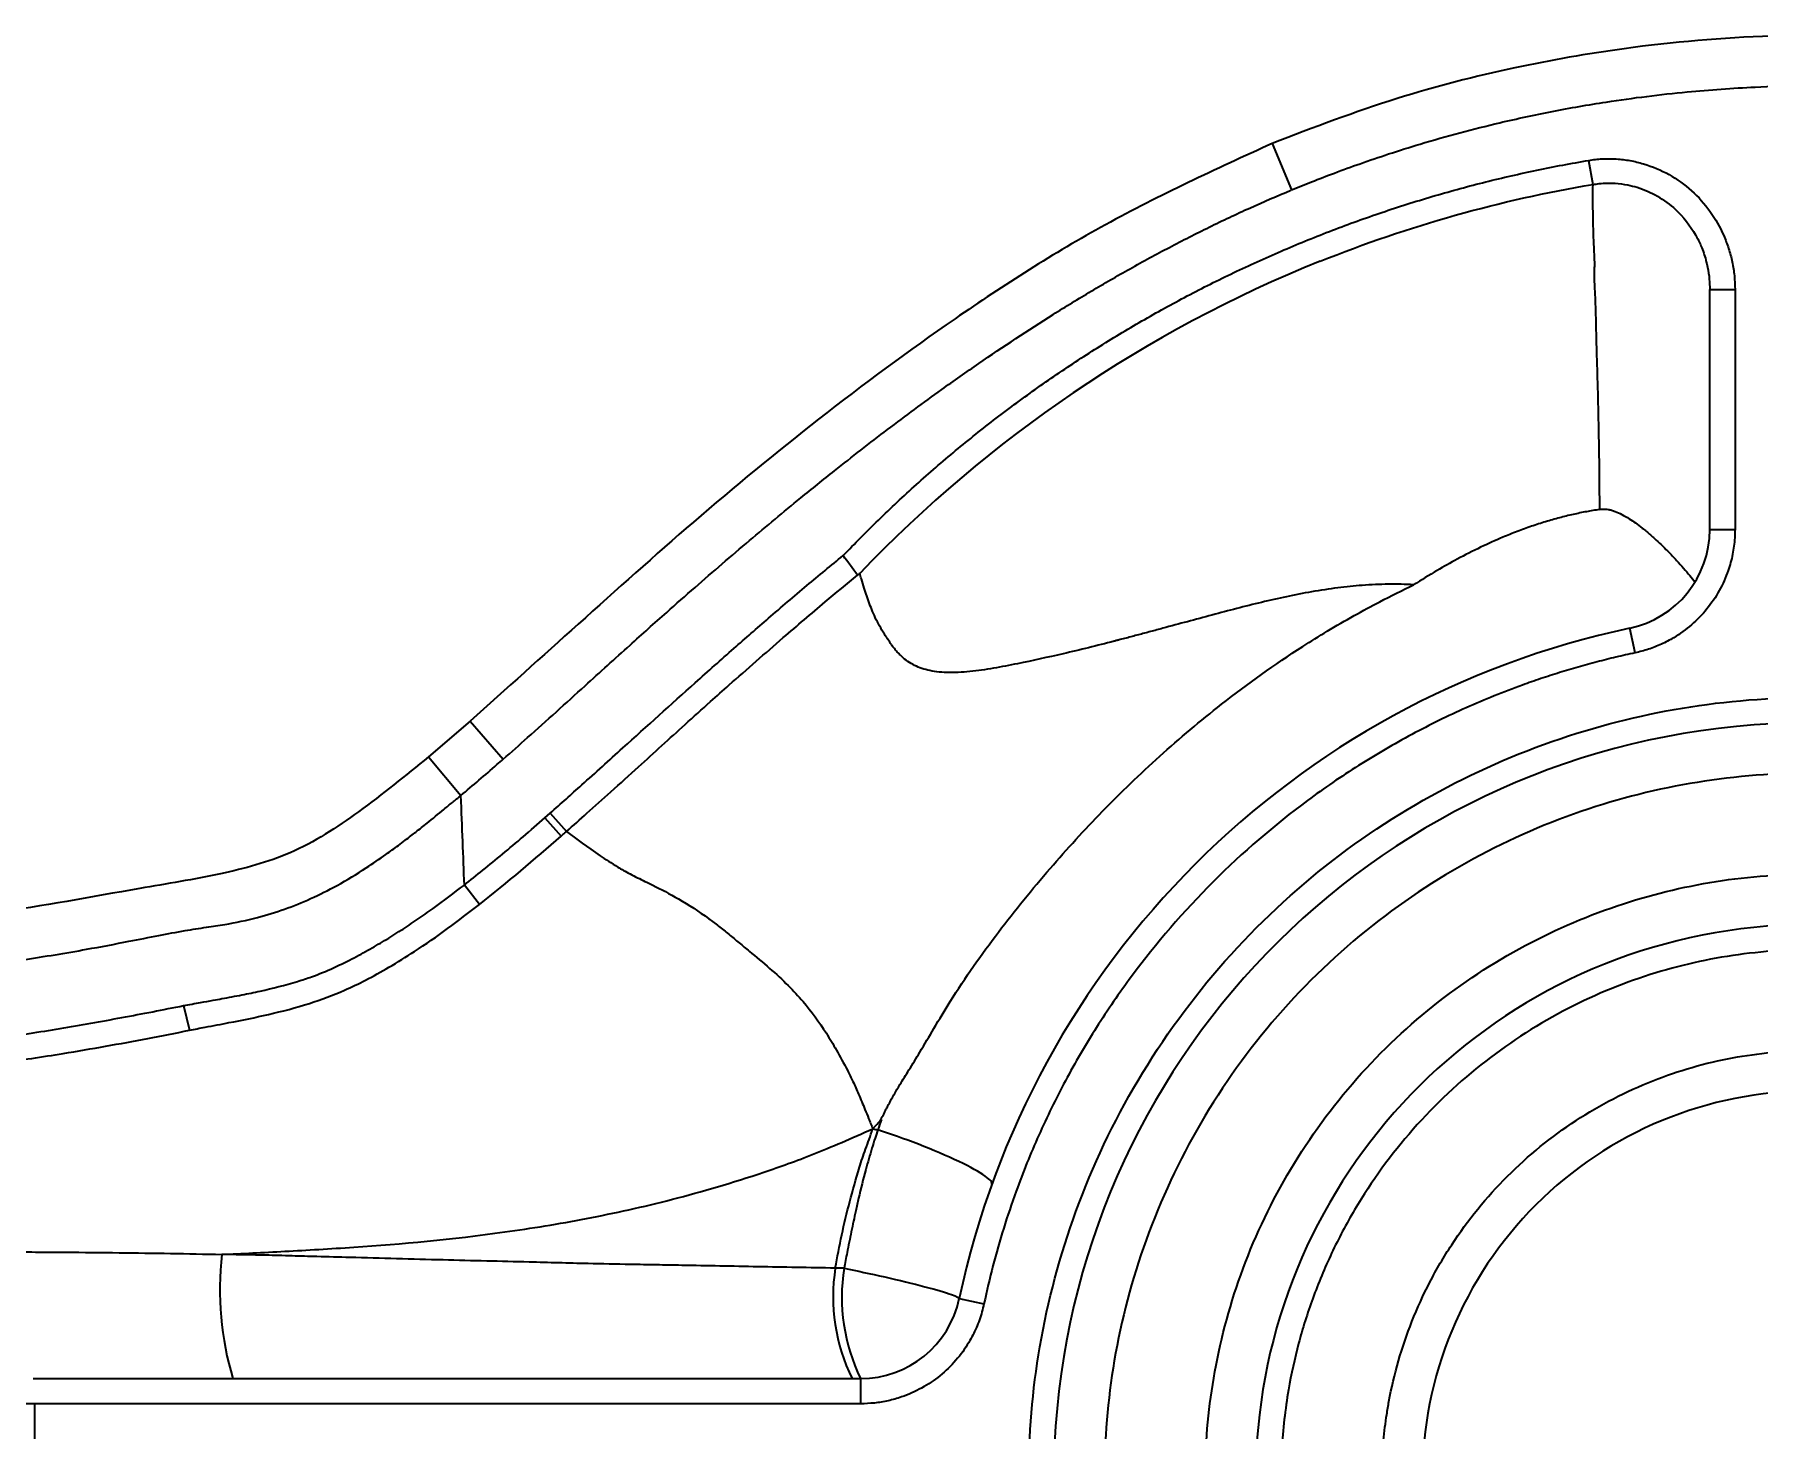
# Model space of a CAD drawing. Header units: millimetres. Extents: x 5 to 416, y 2 to 292.
# Drawn here: x 288.4 to 316.89, y 213.88 to 236.94 of the extents above; entities that cross this region are included whole.
import ezdxf

# ---------------------------------------------------------------- set-up
doc = ezdxf.new("R2010")
doc.units = ezdxf.units.MM

msp = doc.modelspace()

# ---------------------------------------------------------------- linework, layer by layer
at = {"color": 7, "linetype": 'Continuous', "lineweight": 35}
for p, q in [((308.83938, 235.13821), (309.1578, 234.36945)), ((314.06447, 234.857), (314.13137, 234.45915)), ((316.06521, 232.72445), (316.48188, 232.72445)), ((316.06521, 228.75993), (316.06521, 232.72445)), ((316.48188, 232.72445), (316.48188, 228.75993)), ((316.06521, 228.75993), (316.48188, 228.75993)), ((314.83144, 226.72207), (314.74486, 227.12965)), ((295.5918, 225.59229), (294.90639, 225.0033)), ((295.59173, 225.59237), (296.14067, 224.96795)), ((294.90624, 225.00347), (295.43945, 224.36571)), ((296.82813, 223.99685), (296.91719, 224.07568)), ((296.82813, 223.99685), (297.09386, 223.69357)), ((296.91708, 224.07581), (297.18462, 223.77227)), ((295.74722, 222.56776), (295.49746, 222.88751)), ((290.86163, 220.89538), (290.95713, 220.48811)), ((303.67064, 216.05542), (304.07821, 215.96884)), ((288.3768, 214.73508), (302.04035, 214.73508)), ((302.04035, 214.73508), (302.04035, 214.31841)), ((288.39905, 214.31841), (288.39905, 211.81638)), ((302.04035, 214.31841), (288.39905, 214.31841))]:
    msp.add_line(p, q, dxfattribs=at)
for centre, radius, start, end in [((317.73188, 213.06841), 21.69254, 111.9319, 136.383578), ((314.39854, 228.75993), 1.66667, 281.993001, 0), ((317.73188, 213.06841), 14.375, 101.993001, 168.006999), ((317.73188, 213.06841), 12.5, 13.976108, 346.023892), ((317.73188, 213.06841), 9.16667, 14.491906, 345.508094), ((296.48679, 216.1949), 5.02694, 173.249556, 196.881935), ((304.62952, 216.08376), 3.04279, 171.003939, 206.310793), ((304.82374, 216.08205), 3.09218, 171.163672, 205.823875), ((302.04035, 216.40174), 1.66667, 270, 348.006999)]:
    msp.add_arc(centre, radius, start, end, dxfattribs=at)
for points, knots in [([(308.83937, 190.99858), (309.71182, 190.67176), (311.34421, 190.06026), (313.7316, 189.53911), (315.80497, 189.2729), (317.55303, 189.19161), (319.02717, 189.2172), (320.34162, 189.31066), (321.60989, 189.46559), (323.31529, 189.76652), (325.43914, 190.32451), (327.91203, 191.28851), (330.26399, 192.5345), (332.46094, 194.0358), (334.47842, 195.76475), (336.29759, 197.69835), (337.89875, 199.81766), (339.25685, 202.10399), (340.34481, 204.53217), (341.14498, 207.0673), (341.65339, 209.67601), (341.878, 212.32479), (341.81435, 214.98331), (341.46503, 217.61834), (340.82828, 220.19759), (339.90218, 222.68671), (338.69299, 225.05298), (337.22366, 227.27013), (335.52203, 229.31513), (333.61017, 231.16172), (331.51389, 232.79249), (329.25011, 234.18188), (326.88105, 235.28944), (324.86387, 235.96486), (323.29557, 236.3559), (322.10561, 236.59111), (320.73575, 236.78976), (319.04161, 236.93022), (316.96423, 236.94161), (314.84778, 236.76103), (312.78314, 236.39586), (310.83099, 235.8998), (309.52275, 235.39955), (308.83937, 235.13823)], [0, 0, 0, 0, 0.02978939, 0.05573712, 0.0780032, 0.09665369, 0.11170322, 0.12517931, 0.13882231, 0.15258744, 0.18059684, 0.20896119, 0.23736841, 0.2656176, 0.29397425, 0.32226149, 0.35044561, 0.37883944, 0.40721156, 0.43543629, 0.46375692, 0.49212449, 0.52037215, 0.54872421, 0.5770516, 0.60524326, 0.63355662, 0.66193301, 0.690221, 0.71855692, 0.74686147, 0.77507894, 0.80341215, 0.83039737, 0.84303158, 0.85513871, 0.86921376, 0.88732341, 0.9095151, 0.93564509, 0.95519554, 0.97659584, 1, 1, 1, 1]), ([(309.1578, 234.36945), (309.26784, 234.41444), (309.50252, 234.51039), (309.87957, 234.65532), (310.30341, 234.80961), (310.77489, 234.96982), (311.53976, 235.21017), (312.43936, 235.45124), (313.468, 235.67306), (314.49968, 235.85291), (315.61856, 235.99258), (316.69361, 236.06902), (317.45315, 236.09432), (317.83812, 236.09629), (317.96962, 236.09696)], [0, 0, 0, 0, 0.0394614, 0.08416537, 0.13408154, 0.18918369, 0.24945201, 0.40021465, 0.49812837, 0.59869329, 0.74777272, 0.87220546, 0.95634824, 1, 1, 1, 1]), ([(308.83947, 235.138), (307.90943, 234.7111), (306.09155, 233.87667), (303.61752, 232.29123), (301.36479, 230.62774), (299.30347, 228.92493), (297.41269, 227.22951), (296.18683, 226.12742), (295.59171, 225.59239)], [0, 0, 0, 0, 0.186848642, 0.365220911, 0.535791946, 0.69866407, 0.853711618, 1, 1, 1, 1]), ([(309.47927, 233.56443), (309.61414, 233.61786), (309.88364, 233.72461), (310.29147, 233.87458), (310.70138, 234.0169), (311.11368, 234.15084), (311.52827, 234.27659), (311.94519, 234.39412), (312.36443, 234.50342), (312.78598, 234.60454), (313.20987, 234.69728), (313.63597, 234.7824), (313.92156, 234.83212), (314.06447, 234.857)], [0, 0, 0, 0, 0.09117285, 0.18218761, 0.27307923, 0.36388279, 0.45463348, 0.54536652, 0.63611721, 0.72692077, 0.81781239, 0.90882715, 1, 1, 1, 1]), ([(314.06447, 234.857), (314.10191, 234.86291), (314.17689, 234.87474), (314.29077, 234.88383), (314.40567, 234.88656), (314.55842, 234.88102), (314.74865, 234.85774), (315.04589, 234.7866), (315.40101, 234.63712), (315.77538, 234.36914), (316.08244, 234.0246), (316.27088, 233.6894), (316.38, 233.40242), (316.43855, 233.18023), (316.47577, 232.95348), (316.47985, 232.80059), (316.48188, 232.72445)], [0, 0, 0, 0, 0.03102398, 0.06213677, 0.09345157, 0.12507939, 0.18722641, 0.24999275, 0.37491616, 0.49995583, 0.62387746, 0.74982507, 0.81238418, 0.87489801, 0.93769101, 1, 1, 1, 1]), ([(314.13128, 234.45968), (314.13069, 234.38409), (314.12957, 234.23999), (314.13074, 234.01972), (314.13505, 233.79373), (314.1413, 233.54426), (314.15572, 233.3082), (314.16061, 233.14352), (314.15812, 233.09244), (314.15414, 233.03698), (314.15368, 232.95873), (314.15803, 232.83754), (314.16684, 232.68379), (314.17624, 232.44286), (314.18308, 232.15248), (314.1911, 231.79291), (314.20315, 231.40731), (314.21637, 230.94962), (314.22853, 230.41699), (314.23764, 229.79101), (314.24085, 229.33408), (314.24255, 229.09116)], [0, 0, 0, 0, 0.09375702, 0.17874303, 0.25467727, 0.33425472, 0.42300336, 0.44409366, 0.45078683, 0.45642741, 0.47902334, 0.49836213, 0.52689453, 0.56099256, 0.6158547, 0.65605101, 0.70960993, 0.76668927, 0.83374345, 0.9116091, 1, 1, 1, 1]), ([(314.13137, 234.45915), (314.16781, 234.46473), (314.24494, 234.47655), (314.36843, 234.48374), (314.52619, 234.48085), (314.69407, 234.45875), (314.93329, 234.39825), (315.20948, 234.27729), (315.55254, 234.02286), (315.78371, 233.72693), (315.91175, 233.46908), (315.98011, 233.29059), (316.02956, 233.10732), (316.06034, 232.9047), (316.06367, 232.78139), (316.06521, 232.72445)], [0, 0, 0, 0, 0.037380314, 0.07912144, 0.125278047, 0.197287666, 0.250256552, 0.375300661, 0.500208193, 0.680667629, 0.749743314, 0.792225219, 0.874726711, 0.942154239, 1, 1, 1, 1]), ([(301.60998, 229.73004), (301.75538, 229.84473), (302.04615, 230.07408), (302.48716, 230.41188), (302.93175, 230.74491), (303.43212, 231.11015), (304.18836, 231.64296), (305.01147, 232.18682), (305.85013, 232.70036), (306.48963, 233.07051), (307.13865, 233.4238), (307.7978, 233.75848), (308.46659, 234.07537), (308.92075, 234.26867), (309.14801, 234.36539)], [0, 0, 0, 0, 0.0625784, 0.1251445, 0.18771638, 0.25028726, 0.3344783, 0.50030925, 0.58354707, 0.66676167, 0.74997523, 0.8332209, 0.91654348, 1, 1, 1, 1]), ([(302.33532, 228.91576), (302.43863, 229.01502), (302.64509, 229.21338), (302.96181, 229.50309), (303.28333, 229.78672), (303.61016, 230.06372), (303.94219, 230.33423), (304.27943, 230.59824), (304.62188, 230.85573), (304.96954, 231.10671), (305.32241, 231.35118), (305.79937, 231.66815), (306.40643, 232.04671), (307.15115, 232.47206), (307.91156, 232.86722), (308.68654, 233.23495), (309.21482, 233.45452), (309.47927, 233.56443)], [0, 0, 0, 0, 0.050109666, 0.10014493, 0.150124586, 0.20006749, 0.249992539, 0.299918653, 0.349864747, 0.399849715, 0.449892408, 0.500011612, 0.600151983, 0.700069856, 0.799916288, 0.899842663, 1, 1, 1, 1]), ([(296.14067, 224.96795), (296.27415, 225.08593), (296.72706, 225.48627), (297.42249, 226.11617), (298.18604, 226.8087), (298.79126, 227.35074), (299.44806, 227.92905), (300.18334, 228.56224), (300.95203, 229.20327), (301.42383, 229.58101), (301.60998, 229.73004)], [0, 0, 0, 0, 0.07367964, 0.25001868, 0.38807596, 0.50004097, 0.58605286, 0.75002826, 0.90137121, 1, 1, 1, 1]), ([(314.24261, 229.09093), (314.17077, 229.07941), (314.02502, 229.05606), (313.80509, 229.00979), (313.58061, 228.95452), (313.35193, 228.88918), (313.11926, 228.81373), (312.88285, 228.72787), (312.60129, 228.6145), (312.26932, 228.46445), (311.90806, 228.28019), (311.53893, 228.07336), (311.30242, 227.92616), (311.17412, 227.84631)], [0, 0, 0, 0, 0.06538871, 0.13266386, 0.20187429, 0.27306946, 0.34630034, 0.42162017, 0.49908529, 0.61912521, 0.74915649, 0.86392428, 1, 1, 1, 1]), ([(314.24255, 229.09116), (314.25757, 229.09376), (314.28857, 229.09915), (314.33762, 229.0987), (314.38984, 229.09232), (314.44542, 229.0792), (314.52038, 229.05409), (314.619, 229.0081), (314.73042, 228.94287), (314.84369, 228.86589), (314.93701, 228.79514), (315.0414, 228.7088), (315.18357, 228.58499), (315.35226, 228.42431), (315.51059, 228.25793), (315.63256, 228.12224), (315.73458, 228.00201), (315.79246, 227.92709), (315.82059, 227.89069)], [0, 0, 0, 0, 0.02154165, 0.04447181, 0.06922752, 0.09616413, 0.12556347, 0.18163051, 0.25067435, 0.30868286, 0.37559728, 0.41634472, 0.50050923, 0.64301338, 0.74978995, 0.83776957, 0.92117642, 1, 1, 1, 1]), ([(316.48188, 228.75993), (316.48102, 228.71389), (316.4793, 228.62209), (316.46528, 228.48522), (316.44286, 228.34981), (316.41121, 228.21588), (316.34863, 228.01183), (316.23114, 227.74573), (316.02573, 227.44229), (315.7715, 227.17819), (315.51089, 226.98995), (315.26787, 226.86208), (315.05435, 226.77671), (314.90591, 226.74033), (314.83144, 226.72207)], [0, 0, 0, 0, 0.048729019, 0.097150143, 0.145476293, 0.193921642, 0.242698794, 0.371291517, 0.500037944, 0.628630703, 0.757377168, 0.838383315, 0.918926898, 1, 1, 1, 1]), ([(296.91719, 224.07568), (297.09086, 224.23069), (297.49134, 224.58815), (298.28845, 225.30744), (299.12311, 226.06252), (299.92546, 226.77594), (300.53899, 227.31179), (301.13884, 227.82442), (301.55377, 228.16509), (301.75399, 228.32949)], [0, 0, 0, 0, 0.108404794, 0.249993504, 0.500004441, 0.632558171, 0.74998685, 0.879355517, 1, 1, 1, 1]), ([(297.18462, 223.77227), (297.29732, 223.87203), (297.54323, 224.08975), (297.93992, 224.44675), (298.47978, 224.93653), (299.02633, 225.43382), (299.52489, 225.88399), (300.06426, 226.36336), (300.69348, 226.91519), (301.40088, 227.51794), (301.8123, 227.85786), (301.98995, 228.00464)], [0, 0, 0, 0, 0.07050502, 0.15385475, 0.25000069, 0.41197036, 0.50000729, 0.56466445, 0.75000117, 0.89205222, 1, 1, 1, 1]), ([(311.1742, 227.84661), (311.10587, 227.84994), (310.96771, 227.85667), (310.75743, 227.85753), (310.54218, 227.85173), (310.26375, 227.83498), (309.9109, 227.79833), (309.35494, 227.71285), (308.65984, 227.56208), (307.84323, 227.34796), (307.23474, 227.18269), (306.83053, 227.07389), (306.62875, 227.01995), (306.46087, 226.97555), (306.34348, 226.94486), (306.27644, 226.92744), (305.9619, 226.84601), (305.41103, 226.70934), (304.74798, 226.56527), (304.2353, 226.4654), (303.84104, 226.40653), (303.47014, 226.38912), (303.14406, 226.42504), (302.88091, 226.5289), (302.74259, 226.63473), (302.66407, 226.71828), (302.63433, 226.74948), (302.60919, 226.7825), (302.58741, 226.80834), (302.55355, 226.85521), (302.50948, 226.91782), (302.46131, 226.99319), (302.41424, 227.06472), (302.35909, 227.15785), (302.27485, 227.31677), (302.18403, 227.53593), (302.1113, 227.75895), (302.06096, 227.92311), (302.03615, 228.00311), (302.02704, 228.03251)], [0, 0, 0, 0, 0.0153128, 0.0309639, 0.04697223, 0.06335534, 0.09311134, 0.12584946, 0.18824413, 0.25074502, 0.31330714, 0.32894975, 0.34459, 0.360227, 0.36804409, 0.37195224, 0.37586014, 0.44142984, 0.50083514, 0.53239519, 0.5639785, 0.59644365, 0.62599295, 0.65406988, 0.68755275, 0.69326777, 0.70322769, 0.70656053, 0.71223533, 0.71900137, 0.73418044, 0.75045426, 0.7660349, 0.78160749, 0.81274723, 0.87508954, 0.93754637, 0.97704606, 1, 1, 1, 1]), ([(302.38426, 219.01507), (302.38383, 219.01803), (302.3829, 219.02435), (302.38611, 219.0347), (302.39496, 219.04993), (302.40623, 219.06616), (302.42149, 219.09271), (302.43699, 219.12923), (302.46235, 219.18029), (302.5132, 219.28075), (302.58825, 219.41929), (302.70605, 219.61689), (302.85108, 219.85), (303.0399, 220.1589), (303.2645, 220.53813), (303.66844, 221.21732), (304.29856, 222.10905), (305.14675, 223.15111), (306.03396, 224.12213), (306.97697, 225.03072), (308.0711, 225.95213), (309.01066, 226.62329), (309.75779, 227.08853), (310.18146, 227.33488), (310.65604, 227.59306), (310.98658, 227.7548), (311.1742, 227.84661)], [0, 0, 0, 0, 0.00071468, 0.00152518, 0.00249894, 0.00487028, 0.00616523, 0.00970816, 0.0142358, 0.01962661, 0.03629305, 0.05141999, 0.07392514, 0.10116024, 0.13714933, 0.17858864, 0.28922896, 0.39644157, 0.49789144, 0.60119456, 0.70622868, 0.83553866, 0.87290985, 0.91346018, 0.95087749, 1, 1, 1, 1]), ([(314.83144, 226.72207), (314.72626, 226.699), (314.51599, 226.65287), (314.20283, 226.57448), (313.89159, 226.48942), (313.58241, 226.39703), (313.27525, 226.29749), (312.75772, 226.11643), (312.03957, 225.82648), (311.13531, 225.38342), (310.25885, 224.8726), (309.12993, 224.09855), (307.82574, 222.97455), (306.70183, 221.67047), (305.92776, 220.54156), (305.41699, 219.66524), (304.97391, 218.76083), (304.64348, 217.94296), (304.4001, 217.21924), (304.22079, 216.59868), (304.12576, 216.17887), (304.07821, 215.96884)], [0, 0, 0, 0, 0.02009421, 0.04016841, 0.06023337, 0.08029983, 0.10037855, 0.12048027, 0.18260817, 0.24476352, 0.30823471, 0.37173395, 0.50000399, 0.62827402, 0.69174521, 0.75524445, 0.81737235, 0.8795277, 0.91969348, 0.9598222, 1, 1, 1, 1]), ([(330.26616, 209.94881), (330.24007, 209.84701), (330.18792, 209.64356), (330.10035, 209.34106), (330.00604, 209.04089), (329.9043, 208.74324), (329.79532, 208.44804), (329.67905, 208.15531), (329.44569, 207.607), (329.05651, 206.81974), (328.44436, 205.81969), (327.73578, 204.86799), (326.65645, 203.66962), (325.09481, 202.362), (322.96608, 201.17708), (320.69347, 200.42201), (318.40055, 200.1029), (316.15276, 200.18534), (313.9516, 200.64821), (311.80363, 201.51168), (309.78068, 202.79319), (308.00106, 204.4575), (306.56562, 206.42639), (305.53975, 208.59022), (304.94403, 210.82729), (304.75239, 213.06841), (304.94403, 215.30953), (305.53975, 217.5466), (306.56562, 219.71043), (308.00106, 221.67932), (309.78068, 223.34363), (311.80363, 224.62513), (313.9516, 225.4886), (316.15276, 225.95147), (318.40055, 226.03392), (320.69347, 225.71481), (322.96608, 224.95973), (325.09481, 223.77482), (326.65634, 222.46729), (327.73568, 221.26894), (328.44419, 220.31737), (329.05647, 219.3172), (329.48047, 218.45933), (329.76936, 217.76352), (329.95826, 217.24603), (330.12649, 216.72128), (330.21958, 216.36588), (330.26616, 216.18801)], [0, 0, 0, 0, 0.00421646, 0.008426891, 0.012633794, 0.016839678, 0.021047051, 0.025258422, 0.029476289, 0.044955793, 0.060441179, 0.07646321, 0.092491094, 0.125075916, 0.157660737, 0.189676013, 0.220609673, 0.250050857, 0.27949204, 0.310425701, 0.342440976, 0.375025798, 0.40761062, 0.439625895, 0.470559556, 0.500000739, 0.529441923, 0.560375584, 0.592390859, 0.624975681, 0.657560503, 0.689575778, 0.720509438, 0.749950622, 0.779391806, 0.810325466, 0.842340741, 0.874925563, 0.907510385, 0.923532416, 0.939560299, 0.955039803, 0.970525189, 0.977899538, 0.985261157, 0.992623495, 1, 1, 1, 1]), ([(294.90621, 225.00351), (294.52651, 224.69578), (293.80611, 224.11191), (292.68433, 223.37307), (291.42196, 223.04307), (289.78086, 222.77651), (287.80847, 222.39931), (285.4325, 222.18337), (283.85948, 222.1044), (283.00753, 222.09315), (282.98904, 222.09291)], [0, 0, 0, 0, 0.1158724, 0.21984619, 0.31440437, 0.42155841, 0.61445609, 0.78790029, 0.99539803, 1, 1, 1, 1]), ([(328.94119, 216.30297), (328.91455, 216.39296), (328.8613, 216.57282), (328.77327, 216.83993), (328.67936, 217.10477), (328.57897, 217.36716), (328.47228, 217.62716), (328.35923, 217.88475), (328.13388, 218.36639), (327.76267, 219.05627), (327.18737, 219.92925), (326.52873, 220.75679), (325.53453, 221.79414), (324.11035, 222.91789), (322.18695, 223.92286), (320.1462, 224.54717), (318.09538, 224.78771), (316.09074, 224.67509), (314.13347, 224.22752), (312.22973, 223.4278), (310.44209, 222.26225), (308.87263, 220.76312), (307.608, 218.99924), (306.70419, 217.06602), (306.17889, 215.06907), (306.00974, 213.06841), (306.17889, 211.06775), (306.70419, 209.0708), (307.608, 207.13758), (308.87263, 205.3737), (310.44209, 203.87457), (312.22973, 202.70901), (314.13347, 201.9093), (316.09074, 201.46172), (318.09538, 201.34911), (320.1462, 201.58964), (322.18695, 202.21396), (324.11035, 203.21893), (325.53441, 204.34259), (326.52864, 205.37992), (327.18719, 206.20733), (327.76262, 207.08042), (328.16709, 207.83224), (328.4467, 208.44377), (328.63185, 208.8996), (328.79898, 209.3625), (328.89376, 209.67663), (328.94119, 209.83384)], [0, 0, 0, 0, 0.00422272, 0.00843957, 0.012653, 0.01686547, 0.02107943, 0.02529734, 0.02952165, 0.04500509, 0.06049517, 0.07650663, 0.09252468, 0.12507407, 0.15762347, 0.18961928, 0.22056234, 0.25004962, 0.2795369, 0.31047997, 0.34247578, 0.37502517, 0.40757457, 0.43957038, 0.47051344, 0.50000072, 0.529488, 0.56043107, 0.59242688, 0.62497627, 0.65752567, 0.68952148, 0.72046454, 0.74995182, 0.7794391, 0.81038216, 0.84237798, 0.87492737, 0.90747676, 0.92348822, 0.93950627, 0.95498971, 0.97047979, 0.97786521, 0.98523827, 0.99261215, 1, 1, 1, 1]), ([(271.56453, 222.06031), (271.62306, 222.0346), (271.74325, 221.98181), (271.93602, 221.90925), (272.14399, 221.83881), (272.36813, 221.7715), (272.60868, 221.70764), (272.86598, 221.64771), (273.24848, 221.5699), (273.76222, 221.48807), (274.31648, 221.4242), (274.79394, 221.38322), (275.22195, 221.35682), (275.65002, 221.33635), (276.2889, 221.31095), (277.10858, 221.2881), (277.99818, 221.2697), (278.74359, 221.25797), (279.56487, 221.24741), (281.00885, 221.23898), (283.06955, 221.25812), (285.1615, 221.33548), (286.88121, 221.47787), (288.12006, 221.6334), (289.14664, 221.80186), (289.89079, 221.94445), (290.43234, 222.05163), (290.85829, 222.1308), (291.22185, 222.18859), (291.62353, 222.24676), (292.20876, 222.36777), (292.82987, 222.59118), (293.42109, 222.88513), (293.83245, 223.13642), (294.16585, 223.36445), (294.37853, 223.51892), (294.51494, 223.62326), (294.61, 223.69742), (294.73208, 223.78985), (294.91558, 223.93298), (295.11391, 224.10065), (295.30037, 224.25201), (295.39336, 224.32804), (295.43945, 224.36571)], [0, 0, 0, 0, 0.00919413, 0.0188778, 0.02906545, 0.03977236, 0.05101297, 0.06280041, 0.07514565, 0.1026882, 0.13052356, 0.14659107, 0.16347833, 0.18461853, 0.20044847, 0.24355979, 0.28686805, 0.31099606, 0.33608344, 0.38860113, 0.48927265, 0.58874458, 0.64172472, 0.69436001, 0.73533125, 0.76299495, 0.78252864, 0.79958656, 0.81344719, 0.82540067, 0.84684756, 0.88291677, 0.90181187, 0.92363669, 0.93895115, 0.9488187, 0.95422651, 0.95893876, 0.96285028, 0.97204806, 0.98602027, 0.99307206, 1, 1, 1, 1]), ([(295.49746, 222.88751), (295.59977, 222.96838), (295.81168, 223.13588), (296.13507, 223.40257), (296.47676, 223.691), (296.70865, 223.89285), (296.82813, 223.99685)], [0, 0, 0, 0, 0.225791617, 0.467689162, 0.725744414, 1, 1, 1, 1]), ([(297.09386, 223.69357), (297.11504, 223.71229), (297.14506, 223.7388), (297.17579, 223.76447), (297.18483, 223.77203)], [0, 0, 0, 0, 0.70578795, 1, 1, 1, 1]), ([(297.18447, 223.77244), (297.3542, 223.64509), (297.59035, 223.46789), (297.97505, 223.21615), (298.19421, 223.0906), (298.3896, 222.99171), (298.64649, 222.86815), (299.05338, 222.65691), (299.42688, 222.41507), (299.70051, 222.20721), (299.86726, 222.07296), (300.03621, 221.9333), (300.25879, 221.74791), (300.5314, 221.52277), (300.8307, 221.24956), (301.15132, 220.90478), (301.4174, 220.54479), (301.6513, 220.14956), (301.79671, 219.88061), (301.91904, 219.63622), (302.01387, 219.42039), (302.09851, 219.21587), (302.16451, 219.05374), (302.20777, 218.94723), (302.23074, 218.89066), (302.24257, 218.86153)], [0, 0, 0, 0, 0.20831223, 0.28983995, 0.33577248, 0.35949, 0.40197548, 0.46522267, 0.53741139, 0.56145232, 0.58690091, 0.61294883, 0.63878065, 0.68906057, 0.73571188, 0.77386936, 0.83902677, 0.86993713, 0.90543758, 0.92453393, 0.94514209, 0.96953749, 0.98386838, 0.99169139, 1, 1, 1, 1]), ([(327.30607, 210.1814), (327.27836, 210.09211), (327.22298, 209.91366), (327.1305, 209.6492), (327.03124, 209.38744), (326.92452, 209.1286), (326.81052, 208.87262), (326.60275, 208.43917), (326.27285, 207.8421), (325.7738, 207.10231), (325.20436, 206.40191), (324.34717, 205.52523), (323.12303, 204.57782), (321.47459, 203.73434), (319.72895, 203.215), (317.9769, 203.02184), (316.26587, 203.12874), (314.59684, 203.52036), (312.97515, 204.21113), (311.45379, 205.21226), (310.11898, 206.49599), (309.04376, 208.00382), (308.27533, 209.65497), (307.82858, 211.36009), (307.68468, 213.06841), (307.82858, 214.77672), (308.27533, 216.48184), (309.04376, 218.133), (310.11898, 219.64083), (311.45379, 220.92456), (312.97515, 221.92569), (314.59684, 222.61646), (316.26587, 223.00807), (317.9769, 223.11498), (319.72895, 222.92182), (321.47459, 222.40248), (323.12303, 221.559), (324.34705, 220.61168), (325.20425, 219.73502), (325.77364, 219.03475), (326.27273, 218.29482), (326.64799, 217.61609), (326.92767, 217.01002), (327.13566, 216.48933), (327.24923, 216.13349), (327.30607, 215.95542)], [0, 0, 0, 0, 0.00492805, 0.00984879, 0.01476607, 0.01968379, 0.02460579, 0.02953596, 0.04502023, 0.06051229, 0.07651994, 0.09253533, 0.12507347, 0.15761161, 0.18960126, 0.22054737, 0.25004946, 0.27955154, 0.31049766, 0.34248731, 0.37502545, 0.40756359, 0.43955323, 0.47049935, 0.50000143, 0.52950352, 0.56044963, 0.59243928, 0.62497742, 0.65751556, 0.68950521, 0.72045132, 0.74995341, 0.77945549, 0.81040161, 0.84239126, 0.8749294, 0.90746754, 0.92347518, 0.93949057, 0.95497484, 0.9704669, 0.98031474, 0.99014877, 1, 1, 1, 1]), ([(290.86163, 220.89538), (290.95525, 220.91299), (291.11772, 220.94354), (291.32905, 220.98092), (291.55586, 221.02221), (291.81514, 221.06973), (292.23327, 221.15606), (292.61867, 221.25338), (293.02195, 221.38526), (293.30871, 221.50356), (293.61691, 221.65322), (293.89827, 221.80342), (294.18135, 221.96801), (294.45314, 222.13791), (294.72042, 222.31594), (295.07149, 222.56203), (295.32708, 222.75732), (295.49746, 222.88751)], [0, 0, 0, 0, 0.05582476, 0.0968802, 0.12574615, 0.19089638, 0.25128553, 0.37581588, 0.42339325, 0.49966796, 0.55723788, 0.62399076, 0.68639677, 0.74896325, 0.81166156, 0.87444506, 1, 1, 1, 1]), ([(290.95713, 220.48811), (291.04438, 220.50534), (291.26205, 220.54833), (291.6984, 220.63013), (292.27513, 220.74653), (292.91704, 220.91291), (293.45048, 221.11246), (293.88409, 221.3226), (294.26999, 221.53383), (294.72406, 221.81572), (295.22358, 222.16206), (295.57335, 222.43305), (295.74722, 222.56776)], [0, 0, 0, 0, 0.0504099, 0.12575976, 0.25152598, 0.38357718, 0.50070369, 0.5731349, 0.656152, 0.74958815, 0.87552476, 1, 1, 1, 1]), ([(326.20348, 215.25804), (326.1821, 215.33804), (326.13938, 215.49793), (326.06676, 215.73523), (325.98797, 215.97034), (325.90239, 216.2031), (325.81018, 216.43356), (325.64074, 216.82454), (325.3681, 217.36458), (324.94925, 218.03653), (324.46574, 218.67542), (323.73093, 219.47901), (322.67039, 220.35435), (321.22809, 221.14508), (319.69064, 221.64599), (318.14099, 221.85339), (316.62291, 221.79051), (315.1374, 221.4715), (313.68895, 220.88291), (312.32578, 220.0132), (311.12724, 218.88671), (310.31957, 217.77394), (309.80922, 216.81205), (309.50099, 216.07263), (309.2636, 215.31711), (309.11698, 214.64522), (309.03372, 214.05951), (308.98996, 213.56478), (308.98457, 213.23397), (308.98188, 213.06841)], [0, 0, 0, 0, 0.009837945, 0.019661006, 0.02947709, 0.039294124, 0.04912003, 0.058962712, 0.08991495, 0.120884632, 0.152914626, 0.184961969, 0.250101552, 0.315241135, 0.379249668, 0.441109519, 0.500002927, 0.558896335, 0.620756187, 0.684764719, 0.749904302, 0.815043886, 0.847073878, 0.879121218, 0.910073458, 0.941043142, 0.960702213, 0.980333349, 1, 1, 1, 1]), ([(274.93133, 220.14319), (275.02625, 220.13674), (275.34618, 220.115), (275.83772, 220.08971), (276.3889, 220.06723), (277.03732, 220.04596), (277.84163, 220.02799), (279.20698, 220.00512), (280.84455, 219.99113), (282.82544, 220.01233), (284.41699, 220.06294), (285.76202, 220.14512), (286.77578, 220.23083), (287.80432, 220.35492), (288.82239, 220.51351), (289.6717, 220.66572), (290.3514, 220.79517), (290.69141, 220.86195), (290.86163, 220.89538)], [0, 0, 0, 0, 0.01857994, 0.06262606, 0.09548076, 0.12524665, 0.18787533, 0.25049978, 0.38761256, 0.50094263, 0.62626463, 0.68664793, 0.75120609, 0.81332739, 0.87536318, 0.93754281, 0.96873031, 1, 1, 1, 1]), ([(274.74634, 219.72702), (274.88259, 219.71831), (275.17259, 219.69978), (275.63624, 219.67602), (276.15424, 219.65369), (276.8473, 219.63013), (277.69951, 219.61011), (278.54613, 219.59599), (279.5415, 219.58162), (280.8744, 219.57517), (282.70163, 219.59502), (284.46002, 219.65196), (285.83007, 219.73946), (286.86238, 219.83004), (287.83328, 219.94434), (288.76035, 220.08402), (289.57241, 220.22374), (290.26766, 220.35166), (290.72784, 220.44273), (290.95713, 220.48811)], [0, 0, 0, 0, 0.02623965, 0.05584854, 0.08881436, 0.12512727, 0.18765861, 0.2501937, 0.2849548, 0.37530096, 0.50038068, 0.62554443, 0.69998665, 0.75029765, 0.81252504, 0.87481558, 0.91683793, 0.95856395, 1, 1, 1, 1]), ([(310.64854, 213.06841), (310.64917, 213.14051), (310.65043, 213.28458), (310.66066, 213.50036), (310.67699, 213.71557), (310.70002, 213.9302), (310.7296, 214.14425), (310.79188, 214.51202), (310.9135, 215.02881), (311.13863, 215.68869), (311.43159, 216.33232), (311.91815, 217.16527), (312.68758, 218.11296), (313.8203, 219.0329), (315.08977, 219.69059), (316.40993, 220.07011), (317.73188, 220.19137), (319.05383, 220.07011), (320.37398, 219.69059), (321.64345, 219.0329), (322.77617, 218.11296), (323.54551, 217.16538), (324.03209, 216.33245), (324.32502, 215.68897), (324.55017, 215.02893), (324.68846, 214.44208), (324.76669, 213.93097), (324.80765, 213.50052), (324.81269, 213.21255), (324.81521, 213.06841)], [0, 0, 0, 0, 0.00973072, 0.01944444, 0.02915019, 0.03885705, 0.04857409, 0.05831032, 0.08919652, 0.12010238, 0.15227626, 0.18446988, 0.25011907, 0.31576826, 0.38005323, 0.44177229, 0.50000334, 0.55823439, 0.61995345, 0.68423842, 0.74988761, 0.8155368, 0.84771068, 0.8799043, 0.9107905, 0.94169635, 0.96113859, 0.98054894, 1, 1, 1, 1]), ([(324.14854, 213.06841), (324.14854, 213.90835), (323.98153, 214.74796), (323.33867, 216.29996), (322.86307, 217.01175), (321.67522, 218.1996), (320.96343, 218.6752), (319.41143, 219.31807), (318.57182, 219.48508), (316.89194, 219.48508), (316.05233, 219.31807), (314.50032, 218.6752), (313.78854, 218.1996), (312.60068, 217.01175), (312.12508, 216.29996), (311.48222, 214.74796), (311.31521, 213.90835), (311.31521, 213.06841)], [0, 0, 0, 0, 0.125, 0.125, 0.25, 0.25, 0.375, 0.375, 0.5, 0.5, 0.625, 0.625, 0.75, 0.75, 0.875, 0.875, 1, 1, 1, 1]), ([(291.4947, 216.78579), (291.82458, 216.80024), (292.17143, 216.81723), (292.90022, 216.85677), (293.28198, 216.87884), (294.45668, 216.95968), (295.28816, 217.03425), (296.60458, 217.21739), (297.05418, 217.28997), (297.97631, 217.46699), (298.4481, 217.57108), (299.42062, 217.82197), (299.92138, 217.96911), (300.57732, 218.18942), (300.71049, 218.23568), (300.9831, 218.33465), (301.1213, 218.3867), (301.55781, 218.56034), (301.88345, 218.70181), (302.24262, 218.86147)], [0, 0, 0, 0, 0.125, 0.125, 0.25, 0.25, 0.5, 0.5, 0.625, 0.625, 0.75, 0.75, 0.875, 0.875, 0.90625, 0.90625, 0.9375, 0.9375, 1, 1, 1, 1]), ([(301.62415, 216.55955), (301.68741, 216.92303), (301.76662, 217.29229), (301.91102, 217.843), (301.96208, 218.02796), (302.05273, 218.32341), (302.08716, 218.42248), (302.16299, 218.62956), (302.20345, 218.73876), (302.2426, 218.8615)], [0, 0, 0, 0, 0.5, 0.5, 0.75, 0.75, 0.875, 0.875, 1, 1, 1, 1]), ([(302.32739, 218.84227), (302.31193, 218.79709), (302.27781, 218.69736), (302.2092, 218.47951), (302.11454, 218.14939), (302.02736, 217.80334), (301.9509, 217.45987), (301.88734, 217.16052), (301.82379, 216.84398), (301.78488, 216.64295), (301.76826, 216.55704)], [0, 0, 0, 0, 0.06106, 0.13478232, 0.29184382, 0.49946411, 0.58953591, 0.73982062, 0.88881745, 1, 1, 1, 1]), ([(304.20962, 217.94583), (304.21906, 217.97201), (304.18733, 218.01619), (304.00656, 218.14427), (303.85613, 218.22831), (303.46753, 218.41344), (303.23183, 218.51334), (302.7618, 218.69524), (302.52962, 218.77671), (302.32739, 218.84227)], [0, 0, 0, 0, 0.25, 0.25, 0.5, 0.5, 0.75, 0.75, 1, 1, 1, 1]), ([(277.65475, 216.82246), (277.9196, 216.82477), (278.45776, 216.82947), (279.27905, 216.83339), (280.12236, 216.83614), (280.98164, 216.83785), (281.84991, 216.83893), (282.71951, 216.83923), (283.58196, 216.8388), (284.92432, 216.83493), (286.36741, 216.83114), (287.86501, 216.8281), (288.87582, 216.82361), (289.78341, 216.81469), (290.64575, 216.80289), (291.21144, 216.7915), (291.4947, 216.78579)], [0, 0, 0, 0, 0.0592363, 0.12036003, 0.18292418, 0.24644426, 0.31039589, 0.37420705, 0.43724964, 0.49884166, 0.66629204, 0.74844172, 0.8180486, 0.88040322, 0.94011335, 1, 1, 1, 1]), ([(301.62415, 216.55955), (301.41085, 216.56328), (300.9852, 216.57072), (300.34979, 216.58185), (299.71825, 216.59308), (299.1572, 216.60347), (298.66564, 216.61262), (298.14892, 216.62074), (297.61135, 216.63206), (297.05288, 216.64529), (296.4953, 216.66112), (295.8602, 216.67544), (294.87548, 216.70049), (293.94124, 216.72661), (293.10919, 216.74881), (292.71513, 216.75704), (292.43565, 216.76791), (292.13793, 216.77438), (291.82711, 216.77925), (291.5838, 216.78404), (291.4947, 216.78579)], [0, 0, 0, 0, 0.06291054, 0.12553995, 0.18789377, 0.24997464, 0.29199564, 0.33388604, 0.40352968, 0.45189692, 0.50008683, 0.56952268, 0.64085386, 0.79283665, 0.84653945, 0.88648086, 0.90887096, 0.92880079, 0.97392696, 1, 1, 1, 1]), ([(301.76826, 216.55704), (301.97397, 216.51561), (302.20686, 216.46616), (302.67436, 216.36), (302.90706, 216.30362), (303.29356, 216.20171), (303.44528, 216.15672), (303.63457, 216.0897), (303.67322, 216.06756), (303.67064, 216.05542)], [0, 0, 0, 0, 0.25, 0.25, 0.5, 0.5, 0.75, 0.75, 1, 1, 1, 1]), ([(304.07821, 215.96884), (304.0678, 215.92398), (304.04705, 215.83454), (304.0049, 215.70357), (303.95482, 215.57578), (303.89603, 215.45135), (303.79242, 215.26475), (303.62221, 215.02888), (303.35822, 214.77474), (303.05467, 214.56923), (302.76063, 214.43925), (302.49634, 214.36467), (302.26975, 214.32553), (302.11698, 214.32079), (302.04035, 214.31841)], [0, 0, 0, 0, 0.04872902, 0.09715014, 0.14547629, 0.19392164, 0.24269879, 0.37129152, 0.50003794, 0.6286307, 0.75737717, 0.83838332, 0.9189269, 1, 1, 1, 1]), ([(288.39909, 214.31841), (288.27013, 214.31829), (288.01212, 214.31804), (287.62707, 214.31769), (287.24553, 214.31743), (286.87041, 214.31728), (286.50453, 214.31726), (286.15069, 214.31737), (285.81166, 214.31757), (285.49029, 214.31783), (285.18938, 214.31809), (284.42802, 214.31852), (283.19432, 214.31886), (281.81129, 214.319), (280.68005, 214.31716), (279.72462, 214.31441), (278.8577, 214.31298), (278.02275, 214.31172), (277.38959, 214.31522), (276.83523, 214.31961), (276.34696, 214.32367), (275.86658, 214.32556), (275.31575, 214.32496), (274.97837, 214.32055), (274.8224, 214.31851)], [0, 0, 0, 0, 0.02728815, 0.05459611, 0.08173233, 0.10849863, 0.13469255, 0.16010997, 0.18454769, 0.20779942, 0.22963134, 0.24982804, 0.37337664, 0.49999019, 0.55581698, 0.62498516, 0.71319777, 0.74998741, 0.81248887, 0.85567341, 0.87498604, 0.92271092, 0.96426924, 1, 1, 1, 1])]:
    msp.add_open_spline(points, degree=3, knots=knots, dxfattribs=at)
for points in [[(309.62962, 233.19103), (311.09374, 233.78041), (312.61268, 234.20418), (314.13128, 234.45967)], [(309.1578, 234.36945), (309.15454, 234.3681), (309.15127, 234.36675), (309.14801, 234.36539)], [(301.75399, 228.32949), (301.84951, 228.42856), (302.04055, 228.62669), (302.23706, 228.8194), (302.33532, 228.91576)], [(301.98995, 228.00464), (301.91125, 228.11289), (301.8326, 228.22118), (301.75399, 228.3295)], [(302.02704, 228.03251), (302.0147, 228.02317), (302.00238, 228.01383), (301.99007, 228.00449)], [(295.43945, 224.36571), (295.64056, 224.53385), (295.83948, 224.70451), (296.03683, 224.87694)], [(296.03683, 224.87694), (296.07149, 224.90723), (296.1061, 224.93757), (296.14067, 224.96796)], [(295.49746, 222.88751), (295.48079, 223.36742), (295.46265, 223.83873), (295.43945, 224.36571)], [(295.74722, 222.56776), (296.21045, 222.93125), (296.6558, 223.30917), (297.09386, 223.69357)], [(302.24257, 218.86153), (302.29013, 218.91396), (302.33738, 218.96516), (302.38426, 219.01507)], [(302.24259, 218.86152), (302.2714, 218.85496), (302.29966, 218.84855), (302.32739, 218.84227)], [(302.38426, 219.01507), (302.36452, 218.95712), (302.34553, 218.89949), (302.32739, 218.84227)], [(301.76826, 216.55704), (301.72019, 216.55785), (301.67216, 216.55869), (301.62415, 216.55955)]]:
    msp.add_open_spline(points, degree=3, dxfattribs=at)

doc.saveas('drawing.dxf')
